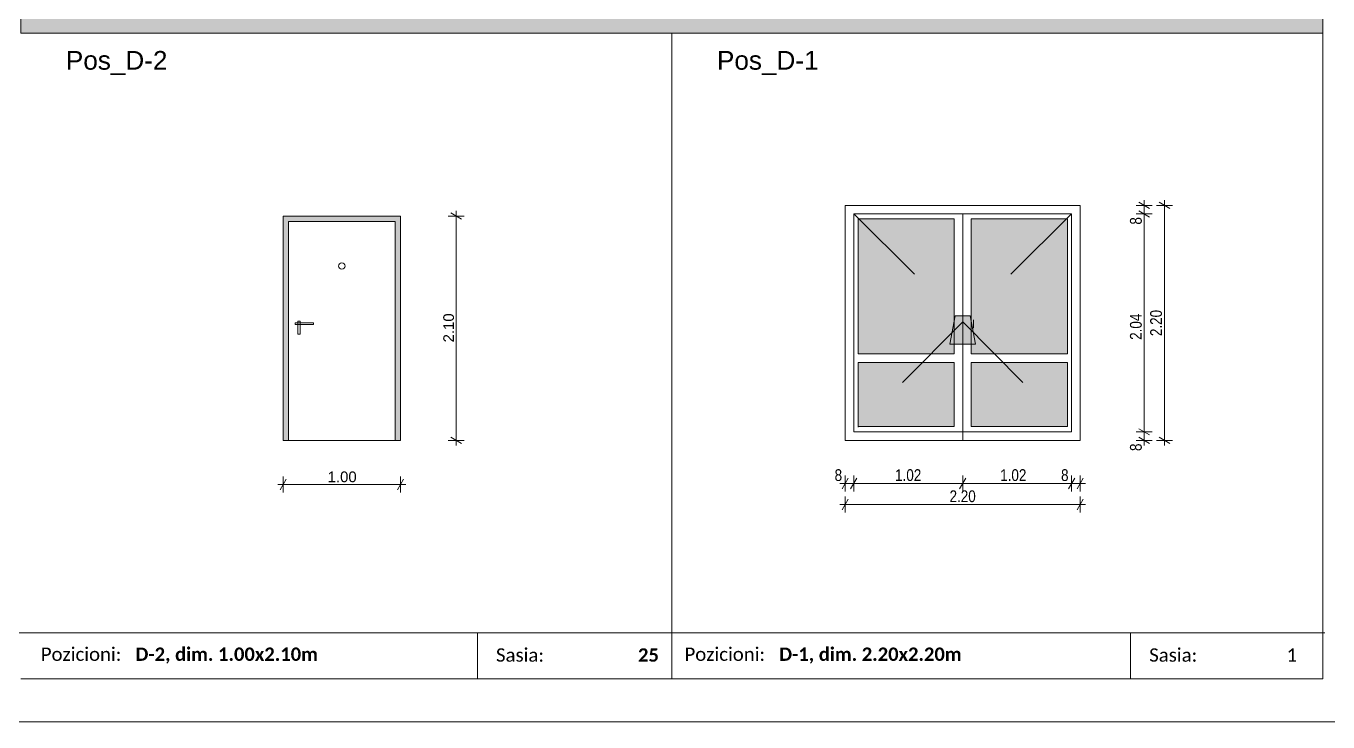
# Model space of a CAD drawing. Header units: feet. Extents: x 2595418 to 2624657, y -121890 to -101390.
# Drawn here: x 2602454 to 2614644, y -121890 to -115374 of the extents above; entities that cross this region are included whole.
import ezdxf

# ---------------------------------------------------------------- set-up
doc = ezdxf.new("R2010")
doc.units = ezdxf.units.FT
doc.header["$MEASUREMENT"] = 0
doc.linetypes.add('AStair_dashed', pattern=[1800, 800, -1000])
for name, color, linetype, lineweight in [('2D Drafting - General_Pen_No__1', 7, 'Continuous', 5), ('Dimensioning - General_Pen_No__1', 7, 'Continuous', 5), ('Exterior walls_Pen_No__1', 7, 'Continuous', 5), ('Lines_Pen_No__1', 7, 'Continuous', 5), ('Lines_Pen_No__41', 7, 'Continuous', 5), ('Shell - Roof_Pen_No__21', 7, 'Continuous', 5), ('Shell - Roof_Pen_No__41', 7, 'Continuous', 5), ('Structural - Bearing_Pen_No__1', 7, 'Continuous', 5), ('Structural - Bearing_Pen_No__19', 255, 'Continuous', 5), ('Text blocks_Pen_No__1', 7, 'Continuous', 5)]:
    doc.layers.add(name, color=color, linetype=linetype, lineweight=lineweight)
doc.layers.add('Dimensioning - General', color=7, linetype='Continuous')
doc.layers.add('Exterior walls', color=7, linetype='Continuous')
doc.layers.add('Structural - Bearing_Pen_No__105', color=7, linetype='Continuous', lineweight=5, true_color=0xcae6ff)
doc.layers.add('Structural - Bearing_Pen_No__84', color=7, linetype='Continuous', lineweight=5, true_color=0x41c341)
doc.styles.add('GENERATED_STYLE_1', font='ARIALN.TTF')
doc.styles.add('GENERATED_STYLE_2', font='arial.ttf')
doc.styles.add('GENERATED_STYLE_3', font='calibri.ttf')
doc.dimstyles.new('GENERATED_STYLE__1', dxfattribs={"dimtxt": 110.000002, "dimasz": 76, "dimexe": 0.18, "dimexo": 3, "dimgap": 0.09, "dimtad": 1, "dimlfac": 0.001, "dimzin": 0, "dimdsep": 46, "dimtxsty": 'GENERATED_STYLE_1', "dimblk": 'ARROWHEAD_2', "dimblk1": 'ARROWHEAD_2', "dimblk2": 'ARROWHEAD_2', "dimcen": 0.09, "dimclrd": 7, "dimclre": 7, "dimclrt": 7, "dimadec": 0, "dimazin": 0, "dimtfac": 1, "dimtdec": 4, "dimtmove": 0, "dimatfit": 3, "dimfxl": 1, "dimtolj": 1, "dimtzin": 0, "dimarcsym": 0})
doc.dimstyles.new('GENERATED_STYLE__2', dxfattribs={"dimtxt": 110.000002, "dimasz": 76, "dimexe": 0.18, "dimexo": 3, "dimgap": 0.09, "dimtad": 1, "dimtih": 1, "dimtoh": 1, "dimlfac": 0.001, "dimzin": 0, "dimdsep": 46, "dimtxsty": 'GENERATED_STYLE_1', "dimblk": 'ARROWHEAD_2', "dimblk1": 'ARROWHEAD_2', "dimblk2": 'ARROWHEAD_2', "dimcen": 0.09, "dimclrd": 7, "dimclre": 7, "dimclrt": 7, "dimadec": 0, "dimazin": 0, "dimtfac": 1, "dimtdec": 4, "dimtmove": 0, "dimatfit": 3, "dimfxl": 1, "dimtolj": 1, "dimtzin": 0, "dimarcsym": 0})
doc.dimstyles.new('GENERATED_STYLE__3', dxfattribs={"dimtxt": 100, "dimasz": 76, "dimexe": 0.18, "dimexo": 3, "dimgap": 0.09, "dimtad": 1, "dimlfac": 0.001, "dimzin": 0, "dimdsep": 46, "dimtxsty": 'GENERATED_STYLE_2', "dimblk": 'ARROWHEAD_2', "dimblk1": 'ARROWHEAD_2', "dimblk2": 'ARROWHEAD_2', "dimcen": 0.09, "dimclrd": 7, "dimclre": 7, "dimclrt": 7, "dimadec": 0, "dimazin": 0, "dimtfac": 1, "dimtdec": 4, "dimtmove": 0, "dimatfit": 3, "dimfxl": 1, "dimtolj": 1, "dimtzin": 0, "dimarcsym": 0})
doc.dimstyles.new('GENERATED_STYLE__4', dxfattribs={"dimtxt": 100, "dimasz": 76, "dimexe": 0.18, "dimexo": 3, "dimgap": 0.09, "dimtad": 1, "dimtih": 1, "dimtoh": 1, "dimlfac": 0.001, "dimzin": 0, "dimdsep": 46, "dimtxsty": 'GENERATED_STYLE_2', "dimblk": 'ARROWHEAD_2', "dimblk1": 'ARROWHEAD_2', "dimblk2": 'ARROWHEAD_2', "dimcen": 0.09, "dimclrd": 7, "dimclre": 7, "dimclrt": 7, "dimadec": 0, "dimazin": 0, "dimtfac": 1, "dimtdec": 4, "dimtmove": 0, "dimatfit": 3, "dimfxl": 1, "dimtolj": 1, "dimtzin": 0, "dimarcsym": 0})

# ---------------------------------------------------------------- blocks, each defined once
blk = doc.blocks.new('Wall_1', base_point=(2605961, -119253))
at = {"layer": 'Exterior walls', "linetype": 'Continuous', "lineweight": 5}
blk.add_hatch(color=255, dxfattribs=at).paths.add_polyline_path([(2605961, -119253), (2605961, -117153), (2605911, -117203), (2605911, -119253)])
at = {"layer": 'Exterior walls_Pen_No__1', "color": 7, "linetype": 'Continuous', "lineweight": 5, "flags": 128}
for points in [[(2605911, -117203), (2605911, -119253)], [(2605961, -119253), (2605961, -117153)], [(2605911, -119253), (2605961, -119253)]]:
    blk.add_lwpolyline(points, dxfattribs=at)
blk = doc.blocks.new('Wall_2', base_point=(2605961, -117153))
at = {"layer": 'Exterior walls', "linetype": 'Continuous', "lineweight": 5}
blk.add_hatch(color=255, dxfattribs=at).paths.add_polyline_path([(2605961, -117153), (2604861, -117153), (2604911, -117203), (2605911, -117203)])
at = {"layer": 'Exterior walls_Pen_No__1', "color": 7, "linetype": 'Continuous', "lineweight": 5, "flags": 128}
for points in [[(2605961, -117153), (2604861, -117153)], [(2604911, -117203), (2605911, -117203)]]:
    blk.add_lwpolyline(points, dxfattribs=at)
blk = doc.blocks.new('Wall_3', base_point=(2604861, -117153))
at = {"layer": 'Exterior walls', "linetype": 'Continuous', "lineweight": 5}
blk.add_hatch(color=255, dxfattribs=at).paths.add_polyline_path([(2604861, -117153), (2604861, -119253), (2604911, -119253), (2604911, -117203)])
at = {"layer": 'Exterior walls_Pen_No__1', "color": 7, "linetype": 'Continuous', "lineweight": 5, "flags": 128}
for points in [[(2604861, -117153), (2604861, -119253)], [(2604911, -119253), (2604911, -117203)], [(2604861, -119253), (2604911, -119253)]]:
    blk.add_lwpolyline(points, dxfattribs=at)
blk = doc.blocks.new('Wall_4', base_point=(2610124, -119253))
at = {"layer": 'Exterior walls_Pen_No__1', "color": 7, "linetype": 'Continuous', "lineweight": 5, "flags": 128}
for points in [[(2610124, -117053), (2610124, -119253)], [(2610204, -119173), (2610204, -117133)]]:
    blk.add_lwpolyline(points, dxfattribs=at)
blk = doc.blocks.new('Wall_5', base_point=(2612324, -117053))
at = {"layer": 'Exterior walls_Pen_No__1', "color": 7, "linetype": 'Continuous', "lineweight": 5, "flags": 128}
for points in [[(2612244, -117133), (2612244, -119173)], [(2612324, -119253), (2612324, -117053)]]:
    blk.add_lwpolyline(points, dxfattribs=at)
blk = doc.blocks.new('Wall_6', base_point=(2610124, -117053))
at = {"layer": 'Exterior walls_Pen_No__1', "color": 7, "linetype": 'Continuous', "lineweight": 5, "flags": 128}
for points in [[(2612324, -117053), (2610124, -117053)], [(2610204, -117133), (2612244, -117133)]]:
    blk.add_lwpolyline(points, dxfattribs=at)
blk = doc.blocks.new('Wall_7', base_point=(2610124, -119253))
at = {"layer": 'Exterior walls_Pen_No__1', "color": 7, "linetype": 'Continuous', "lineweight": 5, "flags": 128}
for points in [[(2612244, -119173), (2610204, -119173)], [(2610124, -119253), (2612324, -119253)]]:
    blk.add_lwpolyline(points, dxfattribs=at)
blk = doc.blocks.new('*D98', base_point=(2247654, -76425))
at = {"layer": 'Dimensioning - General_Pen_No__1', "color": 7, "linetype": 'Continuous', "lineweight": 5, "transparency": 16777216}
for p, q in [((2606532, -117182), (2606432, -117124)), ((2606482, -117153), (2606482, -117104)), ((2606557, -117153), (2606407, -117153)), ((2606482, -119253), (2606482, -117153)), ((2606557, -119253), (2606407, -119253)), ((2606432, -119224), (2606532, -119282)), ((2606482, -119302), (2606482, -119253))]:
    blk.add_line(p, q, dxfattribs=at)
at = {"layer": 'Dimensioning - General_Pen_No__1', "color": 7, "lineweight": 5, "transparency": 16777216, "insert": (2606462, -118336), "char_height": 100, "attachment_point": 7, "rotation": 90, "style": 'GENERATED_STYLE_2'}
blk.add_mtext('\\A1;2.10', dxfattribs=at)
blk = doc.blocks.new('ARROWHEAD_2')
at = {"color": 0, "linetype": 'Continuous', "lineweight": 0}
for p, q in [((0, 0), (-1, 0)), ((-0.38, -0.66), (0.38, 0.66))]:
    blk.add_line(p, q, dxfattribs=at)
blk = doc.blocks.new('*D99', base_point=(2247654, -76425))
at = {"layer": 'Dimensioning - General_Pen_No__1', "color": 7, "linetype": 'Continuous', "lineweight": 5, "transparency": 16777216}
for p, q in [((2604812, -119666), (2604861, -119666)), ((2604889, -119616), (2604832, -119716)), ((2604861, -119741), (2604861, -119591)), ((2604861, -119666), (2605961, -119666)), ((2605932, -119716), (2605989, -119616)), ((2605961, -119741), (2605961, -119591)), ((2605961, -119666), (2606009, -119666))]:
    blk.add_line(p, q, dxfattribs=at)
at = {"layer": 'Dimensioning - General_Pen_No__1', "color": 7, "lineweight": 5, "transparency": 16777216, "insert": (2605278, -119646), "char_height": 100, "attachment_point": 7, "style": 'GENERATED_STYLE_2'}
blk.add_mtext('\\A1;1.00', dxfattribs=at)
blk = doc.blocks.new('*D100', base_point=(2247654, -76425))
at = {"layer": 'Dimensioning - General_Pen_No__1', "color": 7, "linetype": 'Continuous', "lineweight": 5, "transparency": 16777216}
for p, q in [((2610124, -119732), (2610124, -119582)), ((2610204, -119732), (2610204, -119582)), ((2610075, -119657), (2610124, -119657)), ((2610153, -119607), (2610095, -119707)), ((2610124, -119657), (2610204, -119657)), ((2610233, -119607), (2610175, -119707))]:
    blk.add_line(p, q, dxfattribs=at)
at = {"layer": 'Dimensioning - General_Pen_No__1', "color": 7, "lineweight": 5, "transparency": 16777216, "insert": (2610025, -119635), "char_height": 110, "attachment_point": 7, "style": 'GENERATED_STYLE_1'}
blk.add_mtext('\\A1;8', dxfattribs=at)
blk = doc.blocks.new('*D101', base_point=(2247654, -76425))
at = {"layer": 'Dimensioning - General_Pen_No__1', "color": 7, "linetype": 'Continuous', "lineweight": 5, "transparency": 16777216}
for p, q in [((2610204, -119732), (2610204, -119582)), ((2611224, -119732), (2611224, -119582)), ((2610233, -119607), (2610175, -119707)), ((2610204, -119657), (2611224, -119657)), ((2611253, -119607), (2611195, -119707))]:
    blk.add_line(p, q, dxfattribs=at)
at = {"layer": 'Dimensioning - General_Pen_No__1', "color": 7, "lineweight": 5, "transparency": 16777216, "insert": (2610591, -119635), "char_height": 110, "attachment_point": 7, "style": 'GENERATED_STYLE_1'}
blk.add_mtext('\\A1;1.02', dxfattribs=at)
blk = doc.blocks.new('*D102', base_point=(2247654, -76425))
at = {"layer": 'Dimensioning - General_Pen_No__1', "color": 7, "linetype": 'Continuous', "lineweight": 5, "transparency": 16777216}
for p, q in [((2611224, -119732), (2611224, -119582)), ((2612244, -119732), (2612244, -119582)), ((2611253, -119607), (2611195, -119707)), ((2611224, -119657), (2612244, -119657)), ((2612273, -119607), (2612215, -119707))]:
    blk.add_line(p, q, dxfattribs=at)
at = {"layer": 'Dimensioning - General_Pen_No__1', "color": 7, "lineweight": 5, "transparency": 16777216, "char_height": 110, "attachment_point": 7, "style": 'GENERATED_STYLE_1'}
for s, insert in [('\\A1;1.02', (2611575, -119635)), ('\\A1;8', (2612145, -119635))]:
    blk.add_mtext(s, dxfattribs=dict(at, insert=insert))
blk = doc.blocks.new('*D103', base_point=(2247654, -76425))
at = {"layer": 'Dimensioning - General_Pen_No__1', "color": 7, "linetype": 'Continuous', "lineweight": 5, "transparency": 16777216}
for p, q in [((2612244, -119732), (2612244, -119582)), ((2612324, -119732), (2612324, -119582)), ((2612273, -119607), (2612215, -119707)), ((2612244, -119657), (2612324, -119657)), ((2612295, -119707), (2612353, -119607)), ((2612324, -119657), (2612373, -119657))]:
    blk.add_line(p, q, dxfattribs=at)
blk = doc.blocks.new('*D104', base_point=(2247654, -76425))
at = {"layer": 'Dimensioning - General_Pen_No__1', "color": 7, "linetype": 'Continuous', "lineweight": 5, "transparency": 16777216}
for p, q in [((2610153, -119805), (2610095, -119905)), ((2610124, -119930), (2610124, -119780)), ((2612295, -119905), (2612353, -119805)), ((2612324, -119930), (2612324, -119780)), ((2610075, -119855), (2610124, -119855)), ((2610124, -119855), (2612324, -119855)), ((2612324, -119855), (2612373, -119855))]:
    blk.add_line(p, q, dxfattribs=at)
at = {"layer": 'Dimensioning - General_Pen_No__1', "color": 7, "lineweight": 5, "transparency": 16777216, "insert": (2611101, -119833), "char_height": 110, "attachment_point": 7, "style": 'GENERATED_STYLE_1'}
blk.add_mtext('\\A1;2.20', dxfattribs=at)
blk = doc.blocks.new('*D105', base_point=(2247654, -76425))
at = {"layer": 'Dimensioning - General_Pen_No__1', "color": 7, "linetype": 'Continuous', "lineweight": 5, "transparency": 16777216}
for p, q in [((2612999, -119173), (2612849, -119173)), ((2612874, -119144), (2612974, -119202)), ((2612924, -119253), (2612924, -119173)), ((2612999, -119253), (2612849, -119253)), ((2612874, -119224), (2612974, -119282)), ((2612924, -119302), (2612924, -119253))]:
    blk.add_line(p, q, dxfattribs=at)
at = {"layer": 'Dimensioning - General_Pen_No__1', "color": 7, "lineweight": 5, "transparency": 16777216, "insert": (2612902, -119353), "char_height": 110, "attachment_point": 7, "rotation": 90, "style": 'GENERATED_STYLE_1'}
blk.add_mtext('\\A1;8', dxfattribs=at)
blk = doc.blocks.new('*D106', base_point=(2247654, -76425))
at = {"layer": 'Dimensioning - General_Pen_No__1', "color": 7, "linetype": 'Continuous', "lineweight": 5, "transparency": 16777216}
for p, q in [((2612999, -117133), (2612849, -117133)), ((2612874, -117104), (2612974, -117162)), ((2612924, -119173), (2612924, -117133)), ((2612999, -119173), (2612849, -119173)), ((2612874, -119144), (2612974, -119202))]:
    blk.add_line(p, q, dxfattribs=at)
at = {"layer": 'Dimensioning - General_Pen_No__1', "color": 7, "lineweight": 5, "transparency": 16777216, "char_height": 110, "attachment_point": 7, "rotation": 90, "style": 'GENERATED_STYLE_1'}
for s, insert in [('\\A1;8', (2612902, -117233)), ('\\A1;2.04', (2612902, -118312))]:
    blk.add_mtext(s, dxfattribs=dict(at, insert=insert))
blk = doc.blocks.new('*D107', base_point=(2247654, -76425))
at = {"layer": 'Dimensioning - General_Pen_No__1', "color": 7, "linetype": 'Continuous', "lineweight": 5, "transparency": 16777216}
for p, q in [((2612974, -117082), (2612874, -117024)), ((2612924, -117053), (2612924, -117004)), ((2612999, -117053), (2612849, -117053)), ((2612999, -117133), (2612849, -117133)), ((2612874, -117104), (2612974, -117162)), ((2612924, -117133), (2612924, -117053))]:
    blk.add_line(p, q, dxfattribs=at)
blk = doc.blocks.new('*D108', base_point=(2247654, -76425))
at = {"layer": 'Dimensioning - General_Pen_No__1', "color": 7, "linetype": 'Continuous', "lineweight": 5, "transparency": 16777216}
for p, q in [((2613163, -117082), (2613063, -117024)), ((2613113, -117053), (2613113, -117004)), ((2613188, -117053), (2613038, -117053)), ((2613113, -119253), (2613113, -117053)), ((2613188, -119253), (2613038, -119253)), ((2613063, -119224), (2613163, -119282)), ((2613113, -119302), (2613113, -119253))]:
    blk.add_line(p, q, dxfattribs=at)
at = {"layer": 'Dimensioning - General_Pen_No__1', "color": 7, "lineweight": 5, "transparency": 16777216, "insert": (2613091, -118277), "char_height": 110, "attachment_point": 7, "rotation": 90, "style": 'GENERATED_STYLE_1'}
blk.add_mtext('\\A1;2.20', dxfattribs=at)

msp = doc.modelspace()

# ---------------------------------------------------------------- hatches: boundary and pattern name
at = {"layer": 'Structural - Bearing_Pen_No__105', "linetype": 'Continuous', "lineweight": 0, "true_color": 0xf1f8ff}
for points in [[(2611143.858, -118443.245), (2611143.858, -117177.385), (2610243.858, -117177.385), (2610243.858, -118443.245)], [(2612203.858, -118443.245), (2612203.858, -117177.385), (2611303.858, -117177.385), (2611303.858, -118443.245)], [(2611143.858, -118523.245), (2610243.858, -118523.245), (2610243.858, -119123.245), (2611143.858, -119123.245)], [(2612203.858, -118523.245), (2611303.858, -118523.245), (2611303.858, -119123.245), (2612203.858, -119123.245)]]:
    msp.add_hatch(color=7, dxfattribs=at).paths.add_polyline_path(points)
at = {"layer": 'Structural - Bearing_Pen_No__19', "linetype": 'Continuous', "lineweight": 0, "true_color": 0xffffff}
for points in [[(2611223.858, -118353.305), (2611103.295, -118353.305), (2611152.504, -118087.574), (2611223.858, -118087.574)], [(2611223.858, -118353.305), (2611344.421, -118353.305), (2611295.212, -118087.574), (2611223.858, -118087.574)]]:
    msp.add_hatch(color=7, dxfattribs=at).paths.add_polyline_path(points)
at = {"layer": 'Structural - Bearing_Pen_No__84', "linetype": 'Continuous', "lineweight": 0, "true_color": 0xcff0cf}
msp.add_hatch(color=254, dxfattribs=at).paths.add_polyline_path([(2614596.312, -115038.355), (2602403.735, -115038.355), (2602403.735, -115439.132), (2614596.312, -115439.132)])

# ---------------------------------------------------------------- linework, layer by layer
at = {"layer": '2D Drafting - General_Pen_No__1', "color": 7, "linetype": 'AStair_dashed', "lineweight": 5}
for p, q in [((2610203.858, -117133.305), (2611223.858, -118143.792)), ((2612243.858, -117133.305), (2611223.858, -118143.792)), ((2611223.858, -118143.792), (2610203.858, -119173.305)), ((2611223.858, -118143.792), (2612243.858, -119173.305))]:
    msp.add_line(p, q, dxfattribs=at)
at = {"layer": '2D Drafting - General_Pen_No__1', "color": 7, "linetype": 'Continuous', "lineweight": 5}
for p, q in [((2611283.858, -117053.305), (2611382.35, -117053.305)), ((2604910.565, -119253.305), (2605910.565, -119253.305))]:
    msp.add_line(p, q, dxfattribs=at)
msp.add_circle((2605410.565, -117620.743), 30.194, dxfattribs=at)
at = {"layer": 'Exterior walls_Pen_No__1', "color": 7, "linetype": 'Continuous', "lineweight": 5}
for p, q in [((2611223.858, -119253.305), (2611223.858, -117133.305)), ((2610243.858, -117177.385), (2611143.858, -117177.385)), ((2610243.858, -118280.942), (2610243.858, -117177.385)), ((2611143.858, -118134.265), (2611143.858, -117177.385)), ((2611303.858, -118134.265), (2611303.858, -117177.385)), ((2612203.858, -117177.385), (2611403.858, -117177.385)), ((2612203.858, -118254.661), (2612203.858, -117177.385)), ((2611323.858, -118203.305), (2611323.858, -118123.305)), ((2610243.858, -118443.245), (2610243.858, -118203.305)), ((2611223.858, -118203.792), (2611223.858, -118123.792)), ((2612203.858, -118443.245), (2612203.858, -118203.305)), ((2611143.858, -118443.245), (2611143.858, -118353.305)), ((2611303.858, -118443.245), (2611303.858, -118353.305)), ((2610243.858, -119128.522), (2610243.858, -118523.245)), ((2611143.858, -119123.245), (2611143.858, -118523.245)), ((2611303.858, -119123.245), (2611303.858, -118523.245)), ((2612203.858, -119123.245), (2612203.858, -118523.245)), ((2610443.858, -119173.305), (2611243.858, -119173.305)), ((2611403.858, -119173.305), (2612203.858, -119173.305))]:
    msp.add_line(p, q, dxfattribs=at)
at = {"layer": 'Exterior walls_Pen_No__1', "color": 7, "linetype": 'Continuous', "lineweight": 5, "flags": 128}
for points in [[(2604972.884, -118152.907), (2605145.871, -118152.907), (2605145.871, -118168.633), (2604972.884, -118168.633)], [(2604999.094, -118137.18), (2605021.81, -118137.18), (2605021.81, -118257.747), (2604999.094, -118257.747)]]:
    msp.add_lwpolyline(points, close=True, dxfattribs=at)
at = {"layer": 'Exterior walls_Pen_No__1', "color": 7, "linetype": 'Continuous', "lineweight": 5}
for points in [[(2610243.858, -118443.245), (2611143.858, -118443.245)], [(2611303.858, -118443.245), (2612203.858, -118443.245)], [(2610243.858, -118523.245), (2611143.858, -118523.245)], [(2611303.858, -118523.245), (2612203.858, -118523.245)]]:
    msp.add_lwpolyline(points, dxfattribs=at)
at = {"layer": 'Lines_Pen_No__1', "color": 7, "linetype": 'Continuous', "lineweight": 5}
msp.add_line((2612243.858, -119253.305), (2611323.858, -119253.305), dxfattribs=at)
at = {"layer": 'Lines_Pen_No__41', "color": 7, "linetype": 'Continuous', "lineweight": 5}
for p, q in [((2608500.024, -115439.132), (2608500.024, -121486.155)), ((2608500.024, -115439.132), (2608500.024, -121486.155)), ((2614596.312, -115439.132), (2614596.312, -121486.155)), ((2602383.732, -121054.082), (2608500.024, -121054.082)), ((2608500.024, -121054.082), (2614616.315, -121054.082)), ((2602403.735, -121486.155), (2608500.024, -121486.155)), ((2608480.021, -121486.155), (2614596.312, -121486.155))]:
    msp.add_line(p, q, dxfattribs=at)
at = {"layer": 'Shell - Roof_Pen_No__21', "color": 7, "linetype": 'Continuous', "lineweight": 5}
msp.add_line((2595417.514, -121889.785), (2624656.665, -121889.785), dxfattribs=at)
at = {"layer": 'Shell - Roof_Pen_No__41', "color": 7, "linetype": 'Continuous', "lineweight": 5}
for p, q in [((2606680.023, -121054.082), (2606680.023, -121486.155)), ((2612796.314, -121054.082), (2612796.314, -121486.155))]:
    msp.add_line(p, q, dxfattribs=at)
at = {"layer": 'Structural - Bearing_Pen_No__1', "color": 7, "linetype": 'Continuous', "lineweight": 5, "flags": 128}
for points in [[(2614596.312, -115038.355), (2602403.735, -115038.355), (2602403.735, -115439.132), (2614596.312, -115439.132)], [(2611143.858, -118443.245), (2611143.858, -117177.385), (2610243.858, -117177.385), (2610243.858, -118443.245)], [(2612203.858, -118443.245), (2612203.858, -117177.385), (2611303.858, -117177.385), (2611303.858, -118443.245)], [(2611223.858, -118353.305), (2611103.295, -118353.305), (2611152.504, -118087.574), (2611223.858, -118087.574)], [(2611223.858, -118353.305), (2611344.421, -118353.305), (2611295.212, -118087.574), (2611223.858, -118087.574)], [(2611143.858, -118523.245), (2610243.858, -118523.245), (2610243.858, -119123.245), (2611143.858, -119123.245)], [(2612203.858, -118523.245), (2611303.858, -118523.245), (2611303.858, -119123.245), (2612203.858, -119123.245)]]:
    msp.add_lwpolyline(points, close=True, dxfattribs=at)

# ---------------------------------------------------------------- block references
at = {"layer": 'Exterior walls', "color": 7, "lineweight": 5}
for name, p in [('Wall_4', (2610123.858, -119253.305)), ('Wall_6', (2610123.858, -117053.305)), ('Wall_5', (2612323.858, -117053.305)), ('Wall_2', (2605960.565, -117153.305)), ('Wall_3', (2604860.565, -117153.305)), ('Wall_1', (2605960.565, -119253.305)), ('Wall_7', (2610123.858, -119253.305))]:
    msp.add_blockref(name, p, dxfattribs=at)

# ---------------------------------------------------------------- texts
at = {"layer": 'Text blocks_Pen_No__1', "color": 7, "linetype": 'Continuous', "lineweight": 5}
for s, insert, char_height, attachment_point, style in [('\\A1;Pos_D-2', (2603302.495, -115607.298), 175, 2, 'GENERATED_STYLE_2'), ('\\A1;Pos_D-1', (2609398.784, -115607.298), 175, 2, 'GENERATED_STYLE_2'), ('\\A1;Pozicioni:  {\\fCalibri|b1|i0|c0|p34; D-2, dim. 1.00x2.10m}', (2602591.98, -121192.724), 125, 1, 'GENERATED_STYLE_3'), ('\\A1;Sasia:                    {\\fCalibri|b1|i0|c0|p34;25}', (2606854.107, -121200.481), 125, 1, 'GENERATED_STYLE_3'), ('\\A1;Pozicioni:  {\\fCalibri|b1|i0|c0|p34; D-1, dim. 2.20x2.20m}', (2608619.293, -121192.724), 125, 1, 'GENERATED_STYLE_3'), ('\\A1;Sasia:                   1', (2612970.399, -121200.481), 125, 1, 'GENERATED_STYLE_3')]:
    msp.add_mtext(s, dxfattribs=dict(at, insert=insert, char_height=char_height, attachment_point=attachment_point, style=style))

# ---------------------------------------------------------------- dimensions: what is measured, and where the dimension line sits
at = {"layer": 'Dimensioning - General', "color": 7, "linetype": 'Continuous', "lineweight": 5}
for base, p1, p2, dimstyle, picture, middle in [((2612923.858, -117053.305), (2611223.858, -117133.305), (2612323.858, -117053.305), 'GENERATED_STYLE__1', '*D107', (2612846.858, -117190.675)), ((2613113.342, -117053.305), (2612323.858, -119253.305), (2612323.858, -117053.305), 'GENERATED_STYLE__1', '*D108', (2613036.342, -118133.634)), ((2606482.002, -117153.305), (2605960.565, -119253.305), (2605960.565, -117153.305), 'GENERATED_STYLE__3', '*D98', (2606412.002, -118206.451)), ((2612923.858, -117133.305), (2612243.858, -119173.305), (2611223.858, -117133.305), 'GENERATED_STYLE__1', '*D106', (2612846.858, -118168.834)), ((2612923.858, -119173.305), (2612323.858, -119253.305), (2612243.858, -119173.305), 'GENERATED_STYLE__1', '*D105', (2612846.858, -119310.675))]:
    dim = msp.add_linear_dim(base=base, p1=p1, p2=p2, angle=90, dimstyle=dimstyle, dxfattribs=at)
    dim.commit()
    dim.dimension.update_dxf_attribs({"geometry": picture, "text_midpoint": middle, "dimtype": 160, "text_rotation": 90})
for base, p1, p2, picture, middle in [((2611223.858, -119657.243), (2610203.858, -118153.305), (2611223.858, -117133.305), '*D101', (2610733.528, -119580.243)), ((2612243.858, -119657.243), (2611223.858, -117133.305), (2612243.858, -118153.305), '*D102', (2611718.328, -119580.243)), ((2610203.858, -119657.243), (2610123.858, -119253.305), (2610203.858, -118153.305), '*D100', (2610066.487, -119580.243)), ((2612323.858, -119855.255), (2610123.858, -119253.305), (2612323.858, -118153.305), '*D104', (2611243.528, -119778.255)), ((2612323.858, -119657.243), (2612243.858, -118153.305), (2612323.858, -118153.305), '*D103', (2612186.487, -119580.243))]:
    dim = msp.add_linear_dim(base=base, p1=p1, p2=p2, dimstyle='GENERATED_STYLE__2', dxfattribs=at)
    dim.commit()
    dim.dimension.update_dxf_attribs({"geometry": picture, "text_midpoint": middle, "dimtype": 160})
dim = msp.add_linear_dim(base=(2605960.565, -119666.171), p1=(2604860.565, -119253.305), p2=(2605960.565, -119253.305), text='1.00', dimstyle='GENERATED_STYLE__4', dxfattribs=at)
dim.commit()
dim.dimension.update_dxf_attribs({"geometry": '*D99', "text_midpoint": (2605407.418, -119596.171), "dimtype": 160})

doc.saveas('drawing.dxf')
